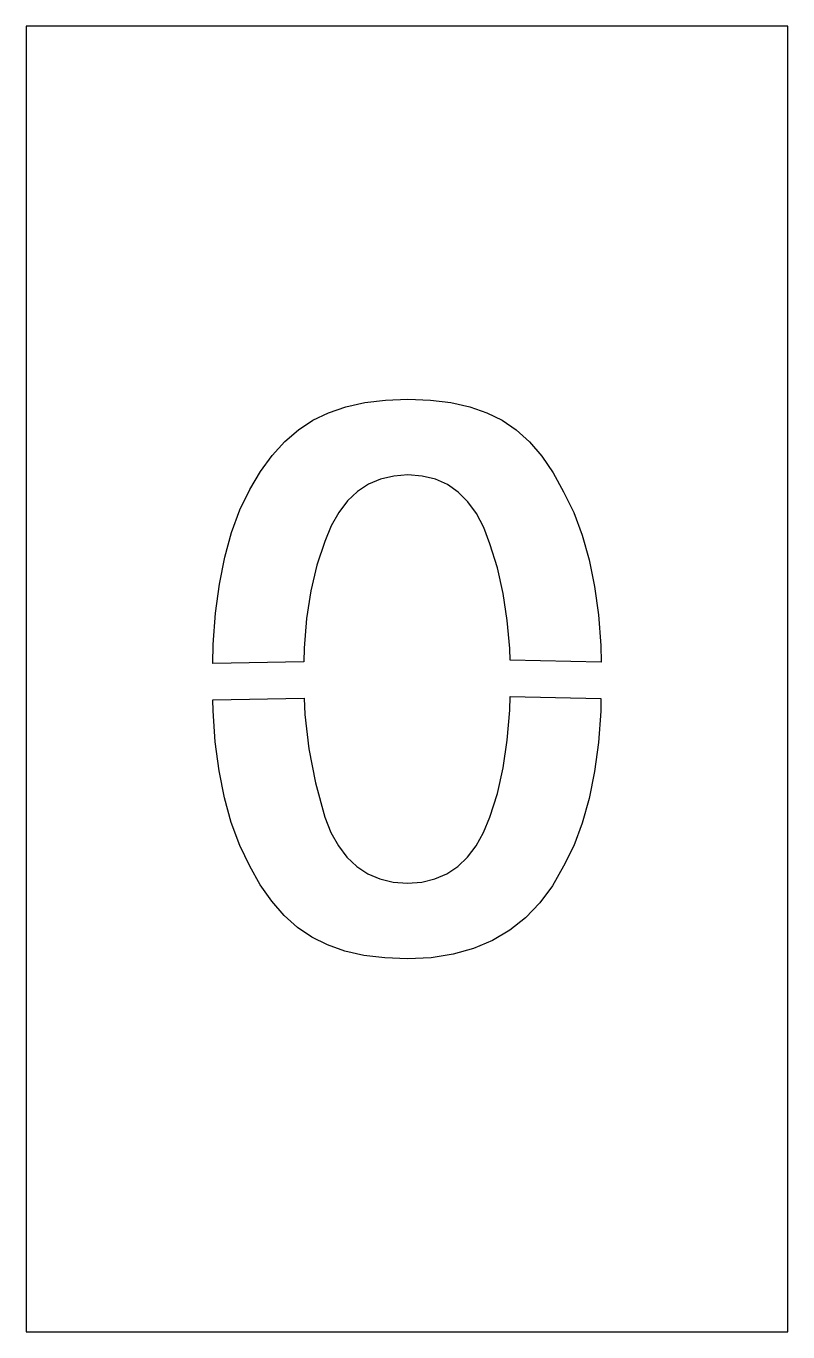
# Model space of a CAD drawing. Header units: inches. Extents: x 0 to 4.09, y 0 to 7.
import ezdxf

# ---------------------------------------------------------------- set-up
doc = ezdxf.new("R2010")
doc.units = ezdxf.units.IN
doc.header["$MEASUREMENT"] = 0
doc.layers.add('CUT', color=1, linetype='Continuous')

msp = doc.modelspace()

# ---------------------------------------------------------------- linework, layer by layer
at = {"layer": 'CUT'}
for points in [[(0, 0), (4.0861, 0), (4.0861, 7), (0, 7)], [(1.0163, 3.8523), (1.0366, 4.0082), (1.0651, 4.1524), (1.1017, 4.285), (1.1465, 4.4061), (1.1994, 4.5155), (1.2573, 4.613), (1.3201, 4.6988), (1.3877, 4.7731), (1.4602, 4.8358), (1.5375, 4.8868), (1.6218, 4.9276), (1.715, 4.9593), (1.8171, 4.9819), (1.9283, 4.9955), (2.0484, 5), (2.1683, 4.9955), (2.2788, 4.9819), (2.3799, 4.9593), (2.4716, 4.9276), (2.5539, 4.8868), (2.6291, 4.8353), (2.6997, 4.7713), (2.7656, 4.6947), (2.8267, 4.6055), (2.8832, 4.5039), (2.937, 4.3926), (2.9826, 4.2708), (3.0198, 4.1387), (3.0488, 3.9961), (3.0695, 3.8431), (3.0819, 3.6796), (3.0841, 3.59), (2.5957, 3.6013), (2.594, 3.6636), (2.5807, 3.8145), (2.5587, 3.9584), (2.5278, 4.0954), (2.488, 4.2253), (2.4547, 4.3117), (2.4152, 4.3865), (2.3695, 4.4499), (2.3176, 4.5017), (2.2596, 4.542), (2.1953, 4.5708), (2.1249, 4.5881), (2.0484, 4.5938), (1.9717, 4.5882), (1.901, 4.5715), (1.8362, 4.5436), (1.7774, 4.5046), (1.7245, 4.4544), (1.6776, 4.3931), (1.6366, 4.3206), (1.6016, 4.2369), (1.5595, 4.1107), (1.527, 3.9733), (1.5042, 3.8247), (1.4911, 3.665), (1.4897, 3.5921), (1.0018, 3.5833), (1.0041, 3.6849)], [(3.0488, 3.0035), (3.0198, 2.8592), (2.9826, 2.7266), (2.937, 2.6056), (2.8832, 2.4961), (2.8236, 2.392), (2.7557, 2.3001), (2.6795, 2.2205), (2.5949, 2.1531), (2.5019, 2.098), (2.4006, 2.0551), (2.291, 2.0245), (2.173, 2.0061), (2.0466, 2), (1.9246, 2.0046), (1.8122, 2.0186), (1.7093, 2.0418), (1.616, 2.0743), (1.5322, 2.1161), (1.4557, 2.1684), (1.3841, 2.2326), (1.3175, 2.3086), (1.256, 2.3964), (1.1994, 2.4961), (1.1456, 2.6077), (1.1003, 2.7301), (1.0634, 2.8635), (1.0349, 3.0077), (1.0148, 3.1629), (1.0032, 3.3289), (1.0021, 3.388), (1.4915, 3.3968), (1.4948, 3.3101), (1.5162, 3.1265), (1.5518, 2.9431), (1.6016, 2.7602), (1.635, 2.6772), (1.6748, 2.6053), (1.7209, 2.5445), (1.7734, 2.4947), (1.8322, 2.456), (1.8973, 2.4283), (1.9688, 2.4117), (2.0466, 2.4062), (2.1228, 2.4117), (2.193, 2.4283), (2.2572, 2.456), (2.3154, 2.4947), (2.3675, 2.5445), (2.4137, 2.6053), (2.4539, 2.6772), (2.488, 2.7602), (2.5278, 2.8856), (2.5587, 3.0229), (2.5807, 3.172), (2.594, 3.333), (2.5958, 3.4059), (3.0835, 3.3947), (3.0819, 3.3267), (3.0695, 3.1593)]]:
    msp.add_lwpolyline(points, close=True, dxfattribs=at)

doc.saveas('drawing.dxf')
